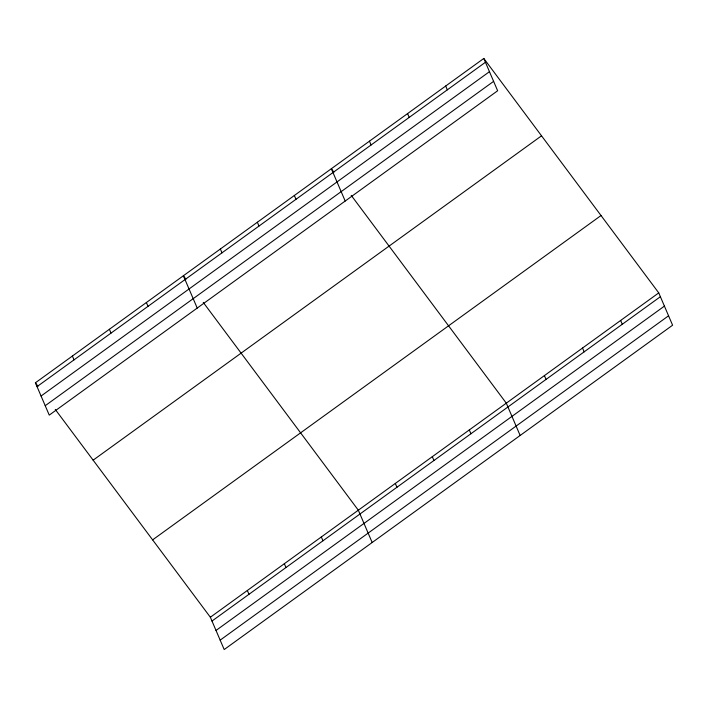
<?xml version="1.0" encoding="UTF-8"?>
<svg xmlns="http://www.w3.org/2000/svg" width="708" height="708" viewBox="0 0 708 708"><rect width="100%" height="100%" fill="white"/><g stroke="black" fill="none" stroke-linecap="round" stroke-linejoin="round"><path stroke-width="1.06" d="M483.803 58.454L497.644 90.766L49.25 415.109L35.4 382.798L483.803 58.454L658.75 292.891L672.6 325.202L224.197 649.546L210.356 617.234L55.286 409.445M37.037 386.621L485.431 62.269M41.064 396.02L489.467 71.676M45.215 405.702L493.618 81.358M93.137 460.165L541.531 135.821M152.618 539.877L601.021 215.533M210.356 617.234L658.75 292.891M211.993 621.049L660.387 296.705M216.02 630.456L664.423 306.113M220.17 640.138L668.573 315.795M333.911 172.177L331.344 168.734L345.194 201.037M351.23 195.381L506.3 403.171L520.141 435.473M185.939 279.209L183.372 275.766L197.222 308.077M203.258 302.413L358.328 510.202L372.169 542.505M35.4 382.798L37.966 386.241M620.642 320.459L622.279 324.282M582.525 348.035L584.162 351.849M445.686 86.022L447.323 89.845M544.408 375.603L546.045 379.417M407.569 113.599L409.206 117.413M369.461 141.166L371.089 144.981M469.307 429.924L470.944 433.747M432.314 456.687L433.951 460.501M294.351 195.496L295.988 199.311M395.321 483.449L396.958 487.263M257.358 222.25L258.995 226.064M220.365 249.012L222.002 252.827M321.335 536.965L322.972 540.779M284.342 563.718L285.979 567.533M146.379 302.528L148.016 306.343M247.349 590.481L248.986 594.295M109.386 329.282L111.023 333.096M72.393 356.044L74.03 359.859"/></g></svg>
